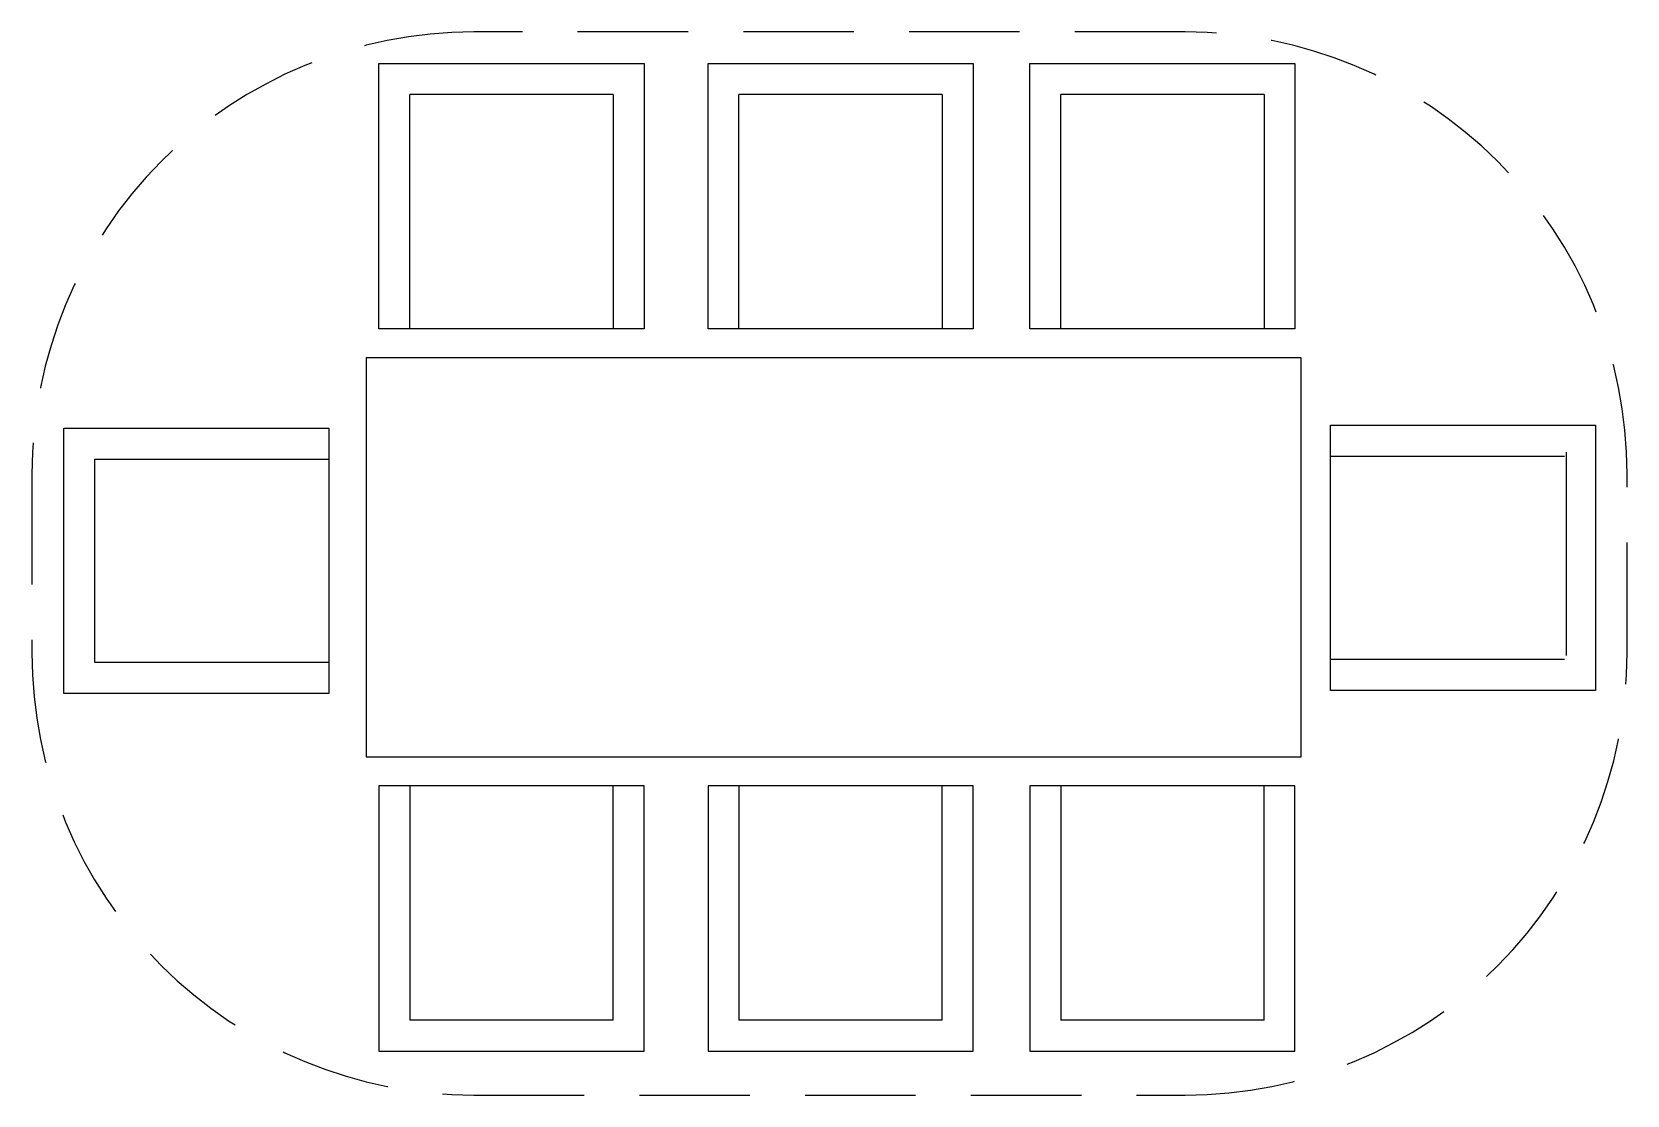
# Model space of a CAD drawing. Extents: x -1.79 to 1.82, y -1.21 to 1.19.
import ezdxf

# ---------------------------------------------------------------- set-up
doc = ezdxf.new("R2010")
doc.units = 0
doc.linetypes.add('HIDDEN', pattern=[0.375, 0.25, -0.125])
doc.layers.get('0').update_dxf_attribs({"linetype": 'CONTINUOUS'})

msp = doc.modelspace()

# ---------------------------------------------------------------- linework, layer by layer
at = {"color": 0}
for p, q in [((-0.9369, 0.5223), (-0.9369, 1.0523)), ((-0.4769, 1.0523), (-0.9369, 1.0523)), ((-0.4769, 1.0523), (-0.4769, 0.5223)), ((0.2678, 1.0523), (-0.1922, 1.0523)), ((-0.1922, 0.5223), (-0.1922, 1.0523)), ((0.2678, 1.0523), (0.2678, 0.5223)), ((0.536, 0.5223), (0.536, 1.0523)), ((0.996, 1.0523), (0.536, 1.0523)), ((0.996, 1.0523), (0.996, 0.5223)), ((-1.6501, 0.2273), (-1.1201, 0.2273)), ((-1.6501, -0.2327), (-1.6501, 0.2273)), ((1.1461, 0.2342), (1.6761, 0.2342)), ((1.6809, -0.2172), (1.6809, 0.2428)), ((-1.1201, -0.2327), (-1.6501, -0.2327)), ((1.6761, -0.2258), (1.1461, -0.2258)), ((-0.9369, -0.5121), (-0.9369, -1.0421)), ((-0.4769, -1.0421), (-0.4769, -0.5121)), ((-0.1922, -0.5121), (-0.1922, -1.0421)), ((0.2678, -1.0421), (0.2678, -0.5121)), ((0.536, -0.5121), (0.536, -1.0421)), ((0.996, -1.0421), (0.996, -0.5121)), ((-0.4769, -1.0421), (-0.9369, -1.0421)), ((0.2678, -1.0421), (-0.1922, -1.0421)), ((0.996, -1.0421), (0.536, -1.0421))]:
    msp.add_line(p, q, dxfattribs=at)
at = {"color": 0, "linetype": 'HIDDEN'}
msp.add_lwpolyline([(-0.7924, -1.2112), (0.8177, -1.2112, 0.414214), (1.8177, -0.2112), (1.8177, 0.1936, 0.414214), (0.8177, 1.1936), (-0.7924, 1.1936, 0.414214), (-1.7924, 0.1936), (-1.7924, -0.2112, 0.414214)], format="xyb", close=True, dxfattribs=at)
at = {"color": 0}
for points in [[(-1.0069, 1.1223), (-0.4069, 1.1223), (-0.4069, 0.5223), (-1.0069, 0.5223)], [(-0.2622, 1.1223), (0.3378, 1.1223), (0.3378, 0.5223), (-0.2622, 0.5223)], [(0.466, 1.1223), (1.066, 1.1223), (1.066, 0.5223), (0.466, 0.5223)], [(-1.0361, -0.4465), (1.0801, -0.4465), (1.0801, 0.4566), (-1.0361, 0.4566)], [(-1.7201, -0.3027), (-1.7201, 0.2973), (-1.1201, 0.2973), (-1.1201, -0.3027)], [(1.7461, 0.3042), (1.7461, -0.2958), (1.1461, -0.2958), (1.1461, 0.3042)], [(-1.0069, -1.1121), (-0.4069, -1.1121), (-0.4069, -0.5121), (-1.0069, -0.5121)], [(-0.2622, -1.1121), (0.3378, -1.1121), (0.3378, -0.5121), (-0.2622, -0.5121)], [(0.466, -1.1121), (1.066, -1.1121), (1.066, -0.5121), (0.466, -0.5121)]]:
    msp.add_lwpolyline(points, close=True, dxfattribs=at)

doc.saveas('drawing.dxf')
